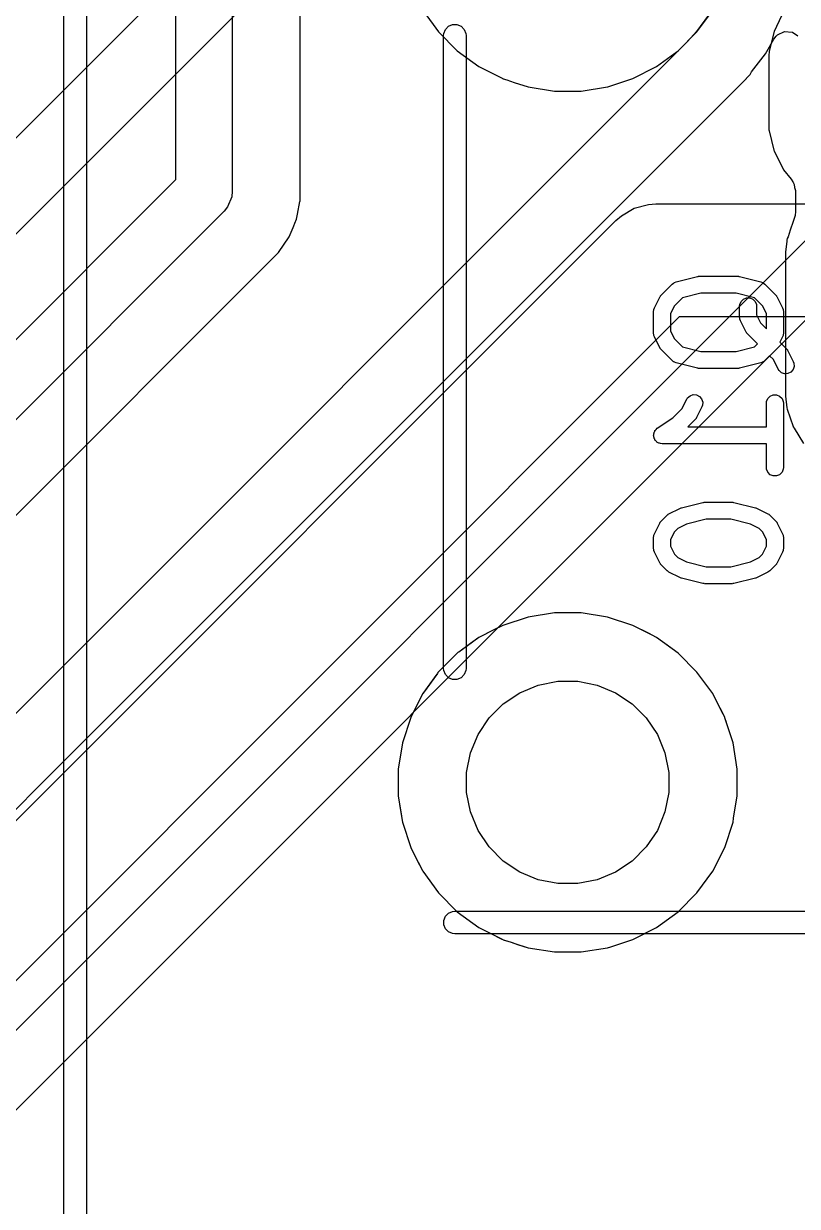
# Model space of a CAD drawing. Header units: inches. Extents: x 1.3 to 5.24, y -7.03 to -1.12.
# Drawn here: x 4.2481 to 4.5178, y -5.7824 to -5.3702 of the extents above; entities that cross this region are included whole.
import ezdxf

# ---------------------------------------------------------------- set-up
doc = ezdxf.new("R2010")
doc.units = ezdxf.units.IN
doc.header["$MEASUREMENT"] = 0
for name, color, linetype, true_color in [('B.Cu', 153, 'CONTINUOUS', 0x4d7fc4), ('B.Mask', 4, 'CONTINUOUS', 0x02ffee), ('B.Silkscreen', 31, 'CONTINUOUS', 0xe8b2a7), ('F.Cu', 13, 'CONTINUOUS', 0xc83434), ('F.Mask', 201, 'CONTINUOUS', 0xd864ff), ('F.Silkscreen', 41, 'CONTINUOUS', 0xf2eda1), ('In1.Cu', 91, 'CONTINUOUS', 0x7fc87f), ('In2.Cu', 33, 'CONTINUOUS', 0xce7d2c)]:
    doc.layers.add(name, color=color, linetype=linetype, true_color=true_color)

msp = doc.modelspace()

# ---------------------------------------------------------------- linework, layer by layer
at = {"layer": 'B.Cu', "linetype": 'CONTINUOUS'}
for p, q in [((4.30118, -5.42456), (4.30118, -5.30165)), ((4.32087, -5.30165), (4.32087, -5.42864)), ((4.34451, -5.43194), (4.34451, -5.30853)), ((4.48285, -5.37313), (4.48832, -5.36561)), ((4.38775, -5.36627), (4.39274, -5.37313)), ((4.51235, -5.36755), (4.5097, -5.37291)), ((4.39274, -5.37313), (4.39931, -5.37971)), ((4.47628, -5.37971), (4.48285, -5.37313)), ((4.5097, -5.37291), (4.50796, -5.37987)), ((4.5097, -5.37291), (4.5097, -5.37291)), ((4.39931, -5.37971), (4.40683, -5.38517)), ((4.46876, -5.38517), (4.47384, -5.38148)), ((4.47384, -5.38148), (4.47628, -5.37971)), ((4.50796, -5.37987), (4.50785, -5.38148)), ((4.50785, -5.38148), (4.50785, -5.40596)), ((4.40683, -5.38517), (4.4087, -5.38612)), ((4.4087, -5.38612), (4.41512, -5.38939)), ((4.46047, -5.38939), (4.46876, -5.38517)), ((4.41512, -5.38939), (4.41515, -5.38941)), ((4.41515, -5.38941), (4.4153, -5.38945)), ((4.4153, -5.38945), (4.41651, -5.38984)), ((4.41651, -5.38984), (4.41914, -5.3907)), ((4.45176, -5.39222), (4.46047, -5.38939)), ((4.41914, -5.3907), (4.42396, -5.39227)), ((4.42396, -5.39227), (4.43315, -5.39372)), ((4.43315, -5.39372), (4.43315, -5.39372)), ((4.43315, -5.39372), (4.44244, -5.39372)), ((4.44244, -5.39372), (4.45163, -5.39227)), ((4.44244, -5.39372), (4.44244, -5.39372)), ((4.45163, -5.39227), (4.45176, -5.39222)), ((4.50785, -5.40596), (4.50786, -5.40605)), ((4.50786, -5.40605), (4.50795, -5.40737)), ((4.50795, -5.40737), (4.50796, -5.40747)), ((4.50796, -5.40747), (4.50796, -5.40753)), ((4.50796, -5.40753), (4.50796, -5.40753)), ((4.50796, -5.40753), (4.50965, -5.4143)), ((4.50965, -5.4143), (4.5097, -5.41451)), ((4.5097, -5.41451), (4.50974, -5.41459)), ((4.50974, -5.41459), (4.50975, -5.4146)), ((4.50975, -5.4146), (4.51288, -5.42092)), ((4.51288, -5.42092), (4.51288, -5.42092)), ((4.51288, -5.42092), (4.51288, -5.42092)), ((4.51288, -5.42092), (4.513, -5.42107)), ((4.513, -5.42107), (4.51301, -5.42109)), ((4.51301, -5.42109), (4.51305, -5.42113)), ((4.51305, -5.42113), (4.51569, -5.42441)), ((4.14327, -5.58248), (4.30118, -5.42456)), ((4.51569, -5.42441), (4.51628, -5.42535)), ((4.51628, -5.42535), (4.51634, -5.42548)), ((4.51634, -5.42548), (4.51649, -5.42584)), ((4.51649, -5.42584), (4.51659, -5.426)), ((4.51659, -5.426), (4.51672, -5.42627)), ((4.51672, -5.42627), (4.5169, -5.42734)), ((4.5169, -5.42734), (4.5172, -5.42838)), ((4.32068, -5.43056), (4.31921, -5.43411)), ((4.32087, -5.42864), (4.32068, -5.43056)), ((4.32068, -5.43056), (4.32068, -5.43056)), ((4.5172, -5.42838), (4.5172, -5.43574)), ((4.31798, -5.4356), (4.14929, -5.60429)), ((4.31921, -5.43411), (4.31798, -5.4356)), ((4.34359, -5.43656), (4.34446, -5.43217)), ((4.34446, -5.43217), (4.34448, -5.43211)), ((4.34448, -5.4321), (4.34451, -5.43194)), ((4.34448, -5.43211), (4.34448, -5.4321)), ((4.5172, -5.43574), (4.51702, -5.43708)), ((4.34203, -5.44129), (4.34289, -5.4392)), ((4.34289, -5.4392), (4.34298, -5.43899)), ((4.34298, -5.43899), (4.34322, -5.43841)), ((4.34322, -5.43841), (4.34359, -5.43656)), ((4.51635, -5.4392), (4.51534, -5.44223)), ((4.51636, -5.43916), (4.51635, -5.4392)), ((4.51663, -5.43843), (4.51636, -5.43916)), ((4.51702, -5.43708), (4.51663, -5.43843)), ((4.34071, -5.44446), (4.34203, -5.44129)), ((4.51534, -5.44223), (4.51458, -5.44453)), ((4.51534, -5.44223), (4.51534, -5.44223)), ((4.33703, -5.44999), (4.3407, -5.4445)), ((4.3407, -5.4445), (4.34071, -5.44446)), ((4.34071, -5.44446), (4.34071, -5.44446)), ((4.51415, -5.446), (4.51376, -5.4498)), ((4.51416, -5.44586), (4.51415, -5.446)), ((4.51419, -5.44562), (4.51416, -5.44586)), ((4.51425, -5.44504), (4.51419, -5.44562)), ((4.51458, -5.44453), (4.51425, -5.44504)), ((4.17546, -5.61156), (4.33703, -5.44999)), ((4.33703, -5.44999), (4.33703, -5.44999)), ((4.51376, -5.4498), (4.51376, -5.4498)), ((4.51376, -5.4498), (4.51376, -5.5)), ((4.51376, -5.5), (4.51376, -5.5)), ((4.51376, -5.5), (4.51417, -5.50405)), ((4.51417, -5.50405), (4.51417, -5.50405)), ((4.51417, -5.50405), (4.51433, -5.50451)), ((4.51433, -5.50451), (4.51433, -5.50451)), ((4.51433, -5.50451), (4.51635, -5.5106)), ((4.51635, -5.5106), (4.51635, -5.5106)), ((4.51635, -5.5106), (4.51635, -5.5106)), ((4.51635, -5.5106), (4.51641, -5.5107)), ((4.51641, -5.5107), (4.51674, -5.51124)), ((4.51674, -5.51124), (4.51997, -5.51648)), ((4.43315, -5.57557), (4.42396, -5.57703)), ((4.44244, -5.57557), (4.43315, -5.57557)), ((4.43315, -5.57557), (4.43315, -5.57557)), ((4.43315, -5.57557), (4.43315, -5.57557)), ((4.45163, -5.57703), (4.44244, -5.57557)), ((4.44244, -5.57557), (4.44244, -5.57557)), ((4.44244, -5.57557), (4.44244, -5.57557)), ((4.41512, -5.5799), (4.41255, -5.58121)), ((4.42396, -5.57703), (4.41512, -5.5799)), ((4.42396, -5.57703), (4.42396, -5.57703)), ((4.42396, -5.57703), (4.42396, -5.57703)), ((4.46047, -5.5799), (4.45163, -5.57703)), ((4.45163, -5.57703), (4.45163, -5.57703)), ((4.46614, -5.58279), (4.46047, -5.5799)), ((4.40683, -5.58412), (4.40463, -5.58572)), ((4.41255, -5.58121), (4.40683, -5.58412)), ((4.46876, -5.58412), (4.46614, -5.58279)), ((4.47628, -5.58959), (4.46876, -5.58412)), ((4.40463, -5.58572), (4.39978, -5.58925)), ((4.40463, -5.58572), (4.40463, -5.58572)), ((4.39949, -5.58941), (4.39256, -5.59634)), ((4.39978, -5.58925), (4.39949, -5.58941)), ((4.48285, -5.59616), (4.47628, -5.58959)), ((4.3924, -5.59663), (4.39111, -5.5984)), ((4.39256, -5.59634), (4.3924, -5.59663)), ((4.48832, -5.60368), (4.48285, -5.59616)), ((4.39111, -5.5984), (4.38807, -5.60258)), ((4.42109, -5.6034), (4.42751, -5.60074)), ((4.42751, -5.60074), (4.43432, -5.59938)), ((4.43432, -5.59938), (4.44127, -5.59938)), ((4.44127, -5.59938), (4.44808, -5.60074)), ((4.44808, -5.60074), (4.4545, -5.6034)), ((4.38727, -5.60368), (4.38593, -5.60632)), ((4.38807, -5.60258), (4.38727, -5.60368)), ((4.38727, -5.60368), (4.38727, -5.60368)), ((4.38727, -5.60368), (4.38727, -5.60368)), ((4.41532, -5.60726), (4.42109, -5.6034)), ((4.4545, -5.6034), (4.46027, -5.60726)), ((4.4899, -5.60678), (4.48832, -5.60368)), ((4.38593, -5.60632), (4.38305, -5.61197)), ((4.41041, -5.61217), (4.41532, -5.60726)), ((4.46027, -5.60726), (4.46519, -5.61217)), ((4.49197, -5.61085), (4.4899, -5.60678)), ((4.38305, -5.61197), (4.38017, -5.62081)), ((4.40655, -5.61794), (4.41041, -5.61217)), ((4.46519, -5.61217), (4.46904, -5.61794)), ((4.49241, -5.61171), (4.49197, -5.61085)), ((4.49245, -5.61178), (4.49241, -5.61171)), ((4.49252, -5.61192), (4.49245, -5.61178)), ((4.49256, -5.612), (4.49252, -5.61192)), ((4.4926, -5.61215), (4.49256, -5.612)), ((4.49328, -5.61424), (4.4926, -5.61215)), ((4.49542, -5.62081), (4.49328, -5.61424)), ((4.38017, -5.62081), (4.37872, -5.63)), ((4.38017, -5.62081), (4.38017, -5.62081)), ((4.38017, -5.62081), (4.38017, -5.62081)), ((4.40389, -5.62436), (4.40655, -5.61794)), ((4.46904, -5.61794), (4.4717, -5.62436)), ((4.49687, -5.63), (4.49542, -5.62081)), ((4.40253, -5.63117), (4.40389, -5.62436)), ((4.4717, -5.62436), (4.47306, -5.63117)), ((4.37872, -5.63), (4.37872, -5.6393)), ((4.40253, -5.63812), (4.40253, -5.63117)), ((4.47306, -5.63117), (4.47306, -5.63812)), ((4.49687, -5.6393), (4.49687, -5.63)), ((4.37872, -5.6393), (4.37965, -5.64515)), ((4.40389, -5.64493), (4.40253, -5.63812)), ((4.47306, -5.63812), (4.4717, -5.64493)), ((4.49563, -5.6471), (4.49687, -5.6393)), ((4.37965, -5.64515), (4.38017, -5.64848)), ((4.40655, -5.65135), (4.40389, -5.64493)), ((4.4717, -5.64493), (4.46904, -5.65135)), ((4.38017, -5.64848), (4.38305, -5.65732)), ((4.49254, -5.65732), (4.49542, -5.64848)), ((4.49542, -5.64848), (4.49563, -5.6471)), ((4.41041, -5.65712), (4.40655, -5.65135)), ((4.46904, -5.65135), (4.46519, -5.65712)), ((4.38305, -5.65732), (4.38565, -5.66243)), ((4.41532, -5.66204), (4.41041, -5.65712)), ((4.46519, -5.65712), (4.46027, -5.66204)), ((4.48832, -5.66561), (4.49254, -5.65732)), ((4.38565, -5.66243), (4.38715, -5.66537)), ((4.42109, -5.66589), (4.41532, -5.66204)), ((4.46027, -5.66204), (4.4545, -5.66589)), ((4.38715, -5.66537), (4.38727, -5.6656)), ((4.38727, -5.6656), (4.38727, -5.66561)), ((4.38727, -5.66561), (4.39274, -5.67313)), ((4.42751, -5.66855), (4.42109, -5.66589)), ((4.4545, -5.66589), (4.44808, -5.66855)), ((4.48285, -5.67313), (4.48832, -5.66561)), ((4.43432, -5.66991), (4.42751, -5.66855)), ((4.44127, -5.66991), (4.43432, -5.66991)), ((4.44808, -5.66855), (4.44127, -5.66991)), ((4.39274, -5.67313), (4.39931, -5.67971)), ((4.47628, -5.67971), (4.48285, -5.67313)), ((4.39931, -5.67971), (4.40683, -5.68517)), ((4.46876, -5.68517), (4.47628, -5.67971)), ((4.40683, -5.68517), (4.41075, -5.68717)), ((4.41075, -5.68717), (4.41486, -5.68926)), ((4.46047, -5.68939), (4.46876, -5.68517)), ((4.41486, -5.68926), (4.41515, -5.68941)), ((4.41515, -5.68941), (4.4153, -5.68945)), ((4.4153, -5.68945), (4.41802, -5.69033)), ((4.41802, -5.69033), (4.41895, -5.69064)), ((4.41895, -5.69064), (4.42396, -5.69227)), ((4.45285, -5.69187), (4.46047, -5.68939)), ((4.42396, -5.69227), (4.43315, -5.69372)), ((4.43315, -5.69372), (4.43315, -5.69372)), ((4.43315, -5.69372), (4.44244, -5.69372)), ((4.44244, -5.69372), (4.45163, -5.69227)), ((4.44244, -5.69372), (4.44244, -5.69372)), ((4.45163, -5.69227), (4.45285, -5.69187))]:
    msp.add_line(p, q, dxfattribs=at)
at = {"layer": 'B.Mask', "linetype": 'CONTINUOUS'}
for p, q in [((4.42109, -5.6034), (4.42751, -5.60074)), ((4.42751, -5.60074), (4.43432, -5.59938)), ((4.43432, -5.59938), (4.44127, -5.59938)), ((4.44127, -5.59938), (4.44808, -5.60074)), ((4.44808, -5.60074), (4.4545, -5.6034)), ((4.41532, -5.60726), (4.42109, -5.6034)), ((4.4545, -5.6034), (4.46027, -5.60726)), ((4.41041, -5.61217), (4.41532, -5.60726)), ((4.46027, -5.60726), (4.46519, -5.61217)), ((4.40655, -5.61794), (4.41041, -5.61217)), ((4.46519, -5.61217), (4.46904, -5.61794)), ((4.40389, -5.62436), (4.40655, -5.61794)), ((4.46904, -5.61794), (4.4717, -5.62436)), ((4.40253, -5.63117), (4.40389, -5.62436)), ((4.4717, -5.62436), (4.47306, -5.63117)), ((4.40253, -5.63812), (4.40253, -5.63117)), ((4.47306, -5.63117), (4.47306, -5.63812)), ((4.40389, -5.64493), (4.40253, -5.63812)), ((4.47306, -5.63812), (4.4717, -5.64493)), ((4.40655, -5.65135), (4.40389, -5.64493)), ((4.4717, -5.64493), (4.46904, -5.65135)), ((4.41041, -5.65712), (4.40655, -5.65135)), ((4.46904, -5.65135), (4.46519, -5.65712)), ((4.41532, -5.66204), (4.41041, -5.65712)), ((4.46519, -5.65712), (4.46027, -5.66204)), ((4.42109, -5.66589), (4.41532, -5.66204)), ((4.46027, -5.66204), (4.4545, -5.66589)), ((4.42751, -5.66855), (4.42109, -5.66589)), ((4.4545, -5.66589), (4.44808, -5.66855)), ((4.43432, -5.66991), (4.42751, -5.66855)), ((4.44127, -5.66991), (4.43432, -5.66991)), ((4.44808, -5.66855), (4.44127, -5.66991))]:
    msp.add_line(p, q, dxfattribs=at)
at = {"layer": 'B.Silkscreen', "linetype": 'CONTINUOUS'}
for p, q in [((4.4742, -5.46098), (4.47465, -5.46061)), ((4.47465, -5.46061), (4.47485, -5.46053)), ((4.47485, -5.46053), (4.47503, -5.4604)), ((4.47503, -5.4604), (4.47557, -5.4602)), ((4.47557, -5.4602), (4.48307, -5.45833)), ((4.48307, -5.45833), (4.48317, -5.45831)), ((4.48317, -5.45831), (4.48321, -5.4583)), ((4.48321, -5.4583), (4.48343, -5.45827)), ((4.48343, -5.45827), (4.48364, -5.45824)), ((4.48364, -5.45824), (4.48368, -5.45825)), ((4.48368, -5.45825), (4.48379, -5.45824)), ((4.48379, -5.45824), (4.49691, -5.45824)), ((4.49691, -5.45824), (4.49701, -5.45825)), ((4.49701, -5.45825), (4.49705, -5.45824)), ((4.49705, -5.45824), (4.49727, -5.45827)), ((4.49727, -5.45827), (4.49748, -5.4583)), ((4.49748, -5.4583), (4.49753, -5.45831)), ((4.49753, -5.45831), (4.49763, -5.45833)), ((4.49763, -5.45833), (4.50512, -5.4602)), ((4.50512, -5.4602), (4.50567, -5.4604)), ((4.50567, -5.4604), (4.50585, -5.46053)), ((4.50585, -5.46053), (4.50605, -5.46061)), ((4.50605, -5.46061), (4.5065, -5.46098)), ((4.47026, -5.46496), (4.47045, -5.46473)), ((4.47045, -5.46473), (4.4742, -5.46098)), ((4.48415, -5.46415), (4.4778, -5.46573)), ((4.49655, -5.46415), (4.48415, -5.46415)), ((4.5029, -5.46573), (4.49655, -5.46415)), ((4.5065, -5.46098), (4.51025, -5.46473)), ((4.51025, -5.46473), (4.51043, -5.46496)), ((4.46802, -5.46925), (4.4699, -5.4655)), ((4.4699, -5.4655), (4.47005, -5.46525)), ((4.47005, -5.46525), (4.47008, -5.46518)), ((4.47008, -5.46518), (4.47015, -5.4651)), ((4.47015, -5.4651), (4.4702, -5.46501)), ((4.4702, -5.46501), (4.47026, -5.46496)), ((4.47496, -5.46857), (4.47361, -5.47126)), ((4.4778, -5.46573), (4.47496, -5.46857)), ((4.49771, -5.46869), (4.49776, -5.46812)), ((4.49771, -5.47244), (4.49771, -5.46869)), ((4.49776, -5.46812), (4.4982, -5.46705)), ((4.4982, -5.46705), (4.49902, -5.46624)), ((4.49902, -5.46624), (4.50008, -5.4658)), ((4.50008, -5.4658), (4.50123, -5.4658)), ((4.50123, -5.4658), (4.5023, -5.46624)), ((4.5023, -5.46624), (4.50311, -5.46705)), ((4.50573, -5.46857), (4.5029, -5.46573)), ((4.50311, -5.46705), (4.50355, -5.46812)), ((4.50355, -5.46812), (4.50361, -5.46869)), ((4.50361, -5.46869), (4.50361, -5.47174)), ((4.50708, -5.47126), (4.50573, -5.46857)), ((4.51043, -5.46496), (4.51049, -5.46501)), ((4.51049, -5.46501), (4.51055, -5.46509)), ((4.51055, -5.46509), (4.51061, -5.46518)), ((4.51061, -5.46518), (4.51064, -5.46525)), ((4.51064, -5.46525), (4.5108, -5.4655)), ((4.5108, -5.4655), (4.51267, -5.46925)), ((4.46771, -5.47057), (4.46777, -5.46999)), ((4.46771, -5.47807), (4.46771, -5.47057)), ((4.46777, -5.46999), (4.46781, -5.46989)), ((4.46781, -5.46979), (4.46802, -5.46925)), ((4.46781, -5.46989), (4.46781, -5.46979)), ((4.47361, -5.47126), (4.47361, -5.47737)), ((4.49776, -5.47302), (4.49771, -5.47244)), ((4.4978, -5.47311), (4.49776, -5.47302)), ((4.50361, -5.47174), (4.50496, -5.47444)), ((4.50708, -5.47656), (4.50708, -5.47126)), ((4.51267, -5.46925), (4.51288, -5.46979)), ((4.51288, -5.46979), (4.51289, -5.46989)), ((4.51289, -5.46989), (4.51293, -5.46999)), ((4.51293, -5.46999), (4.51298, -5.47057)), ((4.51298, -5.47057), (4.51298, -5.47807)), ((4.49781, -5.47322), (4.4978, -5.47311)), ((4.49802, -5.47376), (4.49781, -5.47322)), ((4.49989, -5.47751), (4.49802, -5.47376)), ((4.50496, -5.47444), (4.50708, -5.47656)), ((4.46777, -5.47864), (4.46771, -5.47807)), ((4.46781, -5.47874), (4.46777, -5.47864)), ((4.46781, -5.47885), (4.46781, -5.47874)), ((4.46802, -5.47939), (4.46781, -5.47885)), ((4.4699, -5.48314), (4.46802, -5.47939)), ((4.47361, -5.47737), (4.47496, -5.48007)), ((4.47496, -5.48007), (4.4778, -5.4829)), ((4.50005, -5.47776), (4.49989, -5.47751)), ((4.50008, -5.47783), (4.50005, -5.47776)), ((4.50014, -5.47791), (4.50008, -5.47783)), ((4.5002, -5.478), (4.50014, -5.47791)), ((4.50026, -5.47805), (4.5002, -5.478)), ((4.50045, -5.47828), (4.50026, -5.47805)), ((4.50398, -5.48181), (4.50045, -5.47828)), ((4.51267, -5.47939), (4.51175, -5.48123)), ((4.51175, -5.48123), (4.51399, -5.48348)), ((4.51288, -5.47885), (4.51267, -5.47939)), ((4.51289, -5.47874), (4.51288, -5.47885)), ((4.51293, -5.47864), (4.51289, -5.47874)), ((4.51298, -5.47807), (4.51293, -5.47864)), ((4.47005, -5.48338), (4.4699, -5.48314)), ((4.47008, -5.48346), (4.47005, -5.48338)), ((4.47015, -5.48354), (4.47008, -5.48346)), ((4.4702, -5.48363), (4.47015, -5.48354)), ((4.47026, -5.48368), (4.4702, -5.48363)), ((4.47045, -5.4839), (4.47026, -5.48368)), ((4.4742, -5.48765), (4.47045, -5.4839)), ((4.4778, -5.4829), (4.48415, -5.48449)), ((4.48415, -5.48449), (4.49655, -5.48449)), ((4.49655, -5.48449), (4.5029, -5.4829)), ((4.5029, -5.4829), (4.50398, -5.48181)), ((4.51399, -5.48348), (4.51418, -5.4837)), ((4.51418, -5.4837), (4.51424, -5.48375)), ((4.51424, -5.48375), (4.5143, -5.48384)), ((4.5143, -5.48384), (4.51436, -5.48392)), ((4.51436, -5.48392), (4.51439, -5.484)), ((4.51439, -5.484), (4.51455, -5.48424)), ((4.51455, -5.48424), (4.51642, -5.48799)), ((4.47465, -5.48802), (4.4742, -5.48765)), ((4.47485, -5.4881), (4.47465, -5.48802)), ((4.47503, -5.48823), (4.47485, -5.4881)), ((4.47557, -5.48843), (4.47503, -5.48823)), ((4.48307, -5.4903), (4.47557, -5.48843)), ((4.50512, -5.48843), (4.49763, -5.4903)), ((4.50567, -5.48823), (4.50512, -5.48843)), ((4.50585, -5.4881), (4.50567, -5.48823)), ((4.50605, -5.48802), (4.50585, -5.4881)), ((4.5065, -5.48765), (4.50605, -5.48802)), ((4.50816, -5.48599), (4.5065, -5.48765)), ((4.50948, -5.48731), (4.50816, -5.48599)), ((4.51114, -5.49063), (4.50948, -5.48731)), ((4.51642, -5.48799), (4.51663, -5.48853)), ((4.51663, -5.48853), (4.51671, -5.48968)), ((4.48317, -5.49032), (4.48307, -5.4903)), ((4.48321, -5.49034), (4.48317, -5.49032)), ((4.48343, -5.49036), (4.48321, -5.49034)), ((4.48364, -5.49039), (4.48343, -5.49036)), ((4.48368, -5.49038), (4.48364, -5.49039)), ((4.48379, -5.49039), (4.48368, -5.49038)), ((4.49691, -5.49039), (4.48379, -5.49039)), ((4.49701, -5.49038), (4.49691, -5.49039)), ((4.49705, -5.49039), (4.49701, -5.49038)), ((4.49727, -5.49036), (4.49705, -5.49039)), ((4.49748, -5.49034), (4.49727, -5.49036)), ((4.49753, -5.49032), (4.49748, -5.49034)), ((4.49763, -5.4903), (4.49753, -5.49032)), ((4.51145, -5.49112), (4.51114, -5.49063)), ((4.51232, -5.49188), (4.51145, -5.49112)), ((4.51341, -5.49224), (4.51232, -5.49188)), ((4.51456, -5.49216), (4.51341, -5.49224)), ((4.51559, -5.49165), (4.51456, -5.49216)), ((4.51635, -5.49078), (4.51559, -5.49165)), ((4.51671, -5.48968), (4.51635, -5.49078)), ((4.47761, -5.50444), (4.47927, -5.50112)), ((4.47927, -5.50112), (4.47958, -5.50063)), ((4.47958, -5.50063), (4.48045, -5.49987)), ((4.48045, -5.49987), (4.48154, -5.49951)), ((4.48154, -5.49951), (4.48269, -5.49959)), ((4.48269, -5.49959), (4.48372, -5.5001)), ((4.48372, -5.5001), (4.48448, -5.50097)), ((4.48448, -5.50097), (4.48484, -5.50207)), ((4.50708, -5.50244), (4.50714, -5.50186)), ((4.50714, -5.50186), (4.50758, -5.5008)), ((4.50758, -5.5008), (4.50839, -5.49998)), ((4.50839, -5.49998), (4.50946, -5.49954)), ((4.50946, -5.49954), (4.51061, -5.49954)), ((4.51061, -5.49954), (4.51167, -5.49998)), ((4.51167, -5.49998), (4.51249, -5.5008)), ((4.51249, -5.5008), (4.51293, -5.50186)), ((4.51293, -5.50186), (4.51298, -5.50244)), ((4.47441, -5.50764), (4.47761, -5.50444)), ((4.48455, -5.50376), (4.48268, -5.50751)), ((4.48476, -5.50322), (4.48455, -5.50376)), ((4.48484, -5.50207), (4.48476, -5.50322)), ((4.50708, -5.51073), (4.50708, -5.50244)), ((4.51298, -5.50244), (4.51298, -5.52493)), ((4.46902, -5.51123), (4.47441, -5.50764)), ((4.48212, -5.50827), (4.47967, -5.51073)), ((4.48231, -5.50805), (4.48212, -5.50827)), ((4.48237, -5.508), (4.48231, -5.50805)), ((4.48242, -5.50791), (4.48237, -5.508)), ((4.48249, -5.50783), (4.48242, -5.50791)), ((4.48252, -5.50776), (4.48249, -5.50783)), ((4.48268, -5.50751), (4.48252, -5.50776)), ((4.46771, -5.51368), (4.46777, -5.5134)), ((4.46777, -5.51397), (4.46771, -5.51368)), ((4.46777, -5.51311), (4.46788, -5.51284)), ((4.46777, -5.5134), (4.46777, -5.51311)), ((4.46777, -5.51426), (4.46777, -5.51397)), ((4.46788, -5.51284), (4.46794, -5.51255)), ((4.46794, -5.51255), (4.4681, -5.51231)), ((4.4681, -5.51231), (4.46821, -5.51205)), ((4.46821, -5.51205), (4.46841, -5.51184)), ((4.46841, -5.51184), (4.46858, -5.5116)), ((4.46858, -5.5116), (4.46902, -5.51123)), ((4.46902, -5.51123), (4.46902, -5.51123)), ((4.46902, -5.51123), (4.46902, -5.51123)), ((4.46902, -5.51123), (4.46902, -5.51123)), ((4.47967, -5.51073), (4.50708, -5.51073)), ((4.46788, -5.51453), (4.46777, -5.51426)), ((4.46793, -5.51481), (4.46788, -5.51453)), ((4.4681, -5.51506), (4.46793, -5.51481)), ((4.46821, -5.51533), (4.4681, -5.51506)), ((4.46841, -5.51553), (4.46821, -5.51533)), ((4.46857, -5.51577), (4.46841, -5.51553)), ((4.46881, -5.51593), (4.46857, -5.51577)), ((4.46902, -5.51614), (4.46881, -5.51593)), ((4.46929, -5.51625), (4.46902, -5.51614)), ((4.46953, -5.51641), (4.46929, -5.51625)), ((4.46982, -5.51647), (4.46953, -5.51641)), ((4.47009, -5.51658), (4.46982, -5.51647)), ((4.47066, -5.51664), (4.47009, -5.51658)), ((4.50708, -5.51664), (4.47066, -5.51664)), ((4.47066, -5.51664), (4.47066, -5.51664)), ((4.47066, -5.51664), (4.47066, -5.51664)), ((4.47066, -5.51664), (4.47066, -5.51664)), ((4.50708, -5.52493), (4.50708, -5.51664)), ((4.50714, -5.52551), (4.50708, -5.52493)), ((4.50758, -5.52657), (4.50714, -5.52551)), ((4.50839, -5.52739), (4.50758, -5.52657)), ((4.51249, -5.52657), (4.51167, -5.52739)), ((4.51293, -5.52551), (4.51249, -5.52657)), ((4.51298, -5.52493), (4.51293, -5.52551)), ((4.50946, -5.52783), (4.50839, -5.52739)), ((4.51061, -5.52783), (4.50946, -5.52783)), ((4.51167, -5.52739), (4.51061, -5.52783)), ((4.47714, -5.53905), (4.47738, -5.53896)), ((4.47738, -5.53896), (4.4774, -5.53896)), ((4.4774, -5.53896), (4.47745, -5.53894)), ((4.47745, -5.53894), (4.48494, -5.53707)), ((4.48494, -5.53707), (4.48504, -5.53705)), ((4.48504, -5.53705), (4.48508, -5.53704)), ((4.48508, -5.53704), (4.4853, -5.53702)), ((4.4853, -5.53702), (4.48552, -5.53698)), ((4.48552, -5.53698), (4.48556, -5.53699)), ((4.48556, -5.53699), (4.48566, -5.53698)), ((4.48566, -5.53698), (4.49503, -5.53698)), ((4.49503, -5.53698), (4.49513, -5.53699)), ((4.49513, -5.53699), (4.49518, -5.53698)), ((4.49518, -5.53698), (4.49539, -5.53702)), ((4.49539, -5.53702), (4.49561, -5.53704)), ((4.49561, -5.53704), (4.49565, -5.53705)), ((4.49565, -5.53705), (4.49575, -5.53707)), ((4.49575, -5.53707), (4.50325, -5.53894)), ((4.50325, -5.53894), (4.50329, -5.53896)), ((4.50329, -5.53896), (4.50331, -5.53896)), ((4.50331, -5.53896), (4.50355, -5.53905)), ((4.47045, -5.54347), (4.47232, -5.54159)), ((4.47232, -5.54159), (4.47255, -5.54141)), ((4.47255, -5.54141), (4.4726, -5.54135)), ((4.4726, -5.54135), (4.47269, -5.54129)), ((4.47269, -5.54129), (4.47277, -5.54123)), ((4.47277, -5.54123), (4.47284, -5.5412)), ((4.47284, -5.5412), (4.47309, -5.54104)), ((4.47309, -5.54104), (4.47684, -5.53917)), ((4.47684, -5.53917), (4.47688, -5.53915)), ((4.47688, -5.53915), (4.4769, -5.53914)), ((4.4769, -5.53914), (4.47714, -5.53905)), ((4.48602, -5.54289), (4.47919, -5.54459)), ((4.49467, -5.54289), (4.48602, -5.54289)), ((4.5015, -5.54459), (4.49467, -5.54289)), ((4.50355, -5.53905), (4.50379, -5.53914)), ((4.50379, -5.53914), (4.50381, -5.53915)), ((4.50381, -5.53915), (4.50385, -5.53917)), ((4.50385, -5.53917), (4.5076, -5.54104)), ((4.5076, -5.54104), (4.50785, -5.5412)), ((4.50785, -5.5412), (4.50792, -5.54123)), ((4.50792, -5.54123), (4.508, -5.54129)), ((4.508, -5.54129), (4.50809, -5.54135)), ((4.50809, -5.54135), (4.50814, -5.54141)), ((4.50814, -5.54141), (4.50837, -5.54159)), ((4.50837, -5.54159), (4.51025, -5.54347)), ((4.46802, -5.54799), (4.4699, -5.54424)), ((4.4699, -5.54424), (4.47005, -5.54399)), ((4.47005, -5.54399), (4.47008, -5.54392)), ((4.47008, -5.54392), (4.47015, -5.54384)), ((4.47015, -5.54384), (4.4702, -5.54375)), ((4.4702, -5.54375), (4.47026, -5.5437)), ((4.47026, -5.5437), (4.47045, -5.54347)), ((4.47616, -5.54611), (4.47496, -5.54731)), ((4.47919, -5.54459), (4.47616, -5.54611)), ((4.50453, -5.54611), (4.5015, -5.54459)), ((4.50573, -5.54731), (4.50453, -5.54611)), ((4.51025, -5.54347), (4.51043, -5.5437)), ((4.51043, -5.5437), (4.51049, -5.54375)), ((4.51049, -5.54375), (4.51055, -5.54384)), ((4.51055, -5.54384), (4.51061, -5.54392)), ((4.51061, -5.54392), (4.51064, -5.54399)), ((4.51064, -5.54399), (4.5108, -5.54424)), ((4.5108, -5.54424), (4.51267, -5.54799)), ((4.46771, -5.54931), (4.46777, -5.54873)), ((4.46771, -5.55306), (4.46771, -5.54931)), ((4.46777, -5.54873), (4.46781, -5.54863)), ((4.46781, -5.54853), (4.46802, -5.54799)), ((4.46781, -5.54863), (4.46781, -5.54853)), ((4.47496, -5.54731), (4.47361, -5.55)), ((4.47361, -5.55), (4.47361, -5.55236)), ((4.50708, -5.55), (4.50573, -5.54731)), ((4.50708, -5.55236), (4.50708, -5.55)), ((4.51267, -5.54799), (4.51288, -5.54853)), ((4.51288, -5.54853), (4.51289, -5.54863)), ((4.51289, -5.54863), (4.51293, -5.54873)), ((4.51293, -5.54873), (4.51298, -5.54931)), ((4.51298, -5.54931), (4.51298, -5.55306)), ((4.46777, -5.55363), (4.46771, -5.55306)), ((4.46781, -5.55373), (4.46777, -5.55363)), ((4.46781, -5.55384), (4.46781, -5.55373)), ((4.46802, -5.55438), (4.46781, -5.55384)), ((4.4699, -5.55813), (4.46802, -5.55438)), ((4.47361, -5.55236), (4.47496, -5.55506)), ((4.47496, -5.55506), (4.47616, -5.55625)), ((4.50453, -5.55625), (4.50573, -5.55506)), ((4.50573, -5.55506), (4.50708, -5.55236)), ((4.51267, -5.55438), (4.5108, -5.55813)), ((4.51288, -5.55384), (4.51267, -5.55438)), ((4.51289, -5.55373), (4.51288, -5.55384)), ((4.51293, -5.55363), (4.51289, -5.55373)), ((4.51298, -5.55306), (4.51293, -5.55363)), ((4.47005, -5.55837), (4.4699, -5.55813)), ((4.47008, -5.55845), (4.47005, -5.55837)), ((4.47015, -5.55853), (4.47008, -5.55845)), ((4.4702, -5.55862), (4.47015, -5.55853)), ((4.47026, -5.55867), (4.4702, -5.55862)), ((4.47045, -5.55889), (4.47026, -5.55867)), ((4.47232, -5.56077), (4.47045, -5.55889)), ((4.47616, -5.55625), (4.47919, -5.55777)), ((4.47919, -5.55777), (4.48602, -5.55948)), ((4.48602, -5.55948), (4.49467, -5.55948)), ((4.49467, -5.55948), (4.5015, -5.55777)), ((4.5015, -5.55777), (4.50453, -5.55625)), ((4.51025, -5.55889), (4.50837, -5.56077)), ((4.51043, -5.55867), (4.51025, -5.55889)), ((4.51049, -5.55862), (4.51043, -5.55867)), ((4.51055, -5.55853), (4.51049, -5.55862)), ((4.51061, -5.55845), (4.51055, -5.55853)), ((4.51064, -5.55837), (4.51061, -5.55845)), ((4.5108, -5.55813), (4.51064, -5.55837)), ((4.47255, -5.56095), (4.47232, -5.56077)), ((4.4726, -5.56101), (4.47255, -5.56095)), ((4.47269, -5.56107), (4.4726, -5.56101)), ((4.47277, -5.56114), (4.47269, -5.56107)), ((4.47284, -5.56117), (4.47277, -5.56114)), ((4.47309, -5.56132), (4.47284, -5.56117)), ((4.47684, -5.5632), (4.47309, -5.56132)), ((4.47688, -5.56321), (4.47684, -5.5632)), ((4.4769, -5.56322), (4.47688, -5.56321)), ((4.47714, -5.56331), (4.4769, -5.56322)), ((4.47738, -5.5634), (4.47714, -5.56331)), ((4.4774, -5.5634), (4.47738, -5.5634)), ((4.47745, -5.56342), (4.4774, -5.5634)), ((4.48494, -5.56529), (4.47745, -5.56342)), ((4.50325, -5.56342), (4.49575, -5.56529)), ((4.50329, -5.5634), (4.50325, -5.56342)), ((4.50331, -5.5634), (4.50329, -5.5634)), ((4.50355, -5.56331), (4.50331, -5.5634)), ((4.50379, -5.56322), (4.50355, -5.56331)), ((4.50381, -5.56321), (4.50379, -5.56322)), ((4.50385, -5.5632), (4.50381, -5.56321)), ((4.5076, -5.56132), (4.50385, -5.5632)), ((4.50785, -5.56117), (4.5076, -5.56132)), ((4.50792, -5.56114), (4.50785, -5.56117)), ((4.508, -5.56107), (4.50792, -5.56114)), ((4.50809, -5.56101), (4.508, -5.56107)), ((4.50814, -5.56095), (4.50809, -5.56101)), ((4.50837, -5.56077), (4.50814, -5.56095)), ((4.48504, -5.56531), (4.48494, -5.56529)), ((4.48508, -5.56533), (4.48504, -5.56531)), ((4.4853, -5.56535), (4.48508, -5.56533)), ((4.48552, -5.56538), (4.4853, -5.56535)), ((4.48556, -5.56537), (4.48552, -5.56538)), ((4.48566, -5.56538), (4.48556, -5.56537)), ((4.49503, -5.56538), (4.48566, -5.56538)), ((4.49513, -5.56537), (4.49503, -5.56538)), ((4.49518, -5.56538), (4.49513, -5.56537)), ((4.49539, -5.56535), (4.49518, -5.56538)), ((4.49561, -5.56533), (4.49539, -5.56535)), ((4.49565, -5.56531), (4.49561, -5.56533)), ((4.49575, -5.56529), (4.49565, -5.56531))]:
    msp.add_line(p, q, dxfattribs=at)
at = {"layer": 'F.Cu', "linetype": 'CONTINUOUS'}
for p, q in [((4.03932, -5.64961), (4.39604, -5.29289)), ((4.31603, -5.33946), (4.03145, -5.62404)), ((4.48815, -5.3655), (4.4827, -5.373)), ((4.4827, -5.373), (4.47955, -5.3764)), ((4.51087, -5.37417), (4.51332, -5.37291)), ((4.51332, -5.37291), (4.51606, -5.37317)), ((4.51606, -5.37317), (4.51606, -5.37317)), ((4.51606, -5.37317), (4.51619, -5.37323)), ((4.51619, -5.37323), (4.51796, -5.37444)), ((4.47955, -5.3764), (4.10554, -5.75042)), ((4.5067, -5.38069), (4.50962, -5.37564)), ((4.50962, -5.37564), (4.51048, -5.37455)), ((4.51048, -5.37455), (4.51087, -5.37417)), ((4.50182, -5.38705), (4.5067, -5.38069)), ((4.44382, -5.44557), (4.5001, -5.38929)), ((4.5001, -5.38929), (4.50014, -5.38925)), ((4.5001, -5.38929), (4.5001, -5.38929)), ((4.5001, -5.38929), (4.5001, -5.38929)), ((4.5001, -5.38929), (4.5001, -5.38929)), ((4.50014, -5.38925), (4.50141, -5.38799)), ((4.50014, -5.38925), (4.50014, -5.38925)), ((4.50014, -5.38925), (4.50014, -5.38925)), ((4.50141, -5.38799), (4.50182, -5.38705)), ((4.44013, -5.44926), (4.44382, -5.44557)), ((4.2594, -5.63), (4.44013, -5.44926)), ((4.43315, -5.57557), (4.42396, -5.57703)), ((4.44244, -5.57557), (4.43315, -5.57557)), ((4.43315, -5.57557), (4.43315, -5.57557)), ((4.43315, -5.57557), (4.43315, -5.57557)), ((4.45163, -5.57703), (4.44244, -5.57557)), ((4.44244, -5.57557), (4.44244, -5.57557)), ((4.44244, -5.57557), (4.44244, -5.57557)), ((4.41512, -5.5799), (4.41202, -5.58148)), ((4.42396, -5.57703), (4.41512, -5.5799)), ((4.42396, -5.57703), (4.42396, -5.57703)), ((4.42396, -5.57703), (4.42396, -5.57703)), ((4.46047, -5.5799), (4.45163, -5.57703)), ((4.45163, -5.57703), (4.45163, -5.57703)), ((4.46703, -5.58324), (4.46047, -5.5799)), ((4.40683, -5.58412), (4.40389, -5.58626)), ((4.41202, -5.58148), (4.40683, -5.58412)), ((4.40683, -5.58412), (4.40683, -5.58412)), ((4.46876, -5.58412), (4.46703, -5.58324)), ((4.46703, -5.58324), (4.46703, -5.58324)), ((4.4717, -5.58626), (4.46876, -5.58412)), ((4.40389, -5.58626), (4.39978, -5.58925)), ((4.40389, -5.58626), (4.40389, -5.58626)), ((4.47628, -5.58959), (4.4717, -5.58626)), ((4.39949, -5.58941), (4.39256, -5.59634)), ((4.39978, -5.58925), (4.39949, -5.58941)), ((4.48285, -5.59616), (4.47628, -5.58959)), ((4.3924, -5.59663), (4.39221, -5.59688)), ((4.39256, -5.59634), (4.3924, -5.59663)), ((4.4873, -5.60228), (4.48285, -5.59616)), ((4.39221, -5.59688), (4.38727, -5.60368)), ((4.39221, -5.59688), (4.39221, -5.59688)), ((4.42109, -5.6034), (4.42751, -5.60074)), ((4.42751, -5.60074), (4.43432, -5.59938)), ((4.43432, -5.59938), (4.44127, -5.59938)), ((4.44127, -5.59938), (4.44808, -5.60074)), ((4.44808, -5.60074), (4.4545, -5.6034)), ((4.38727, -5.60368), (4.38624, -5.6057)), ((4.38727, -5.60368), (4.38727, -5.60368)), ((4.38727, -5.60368), (4.38727, -5.60368)), ((4.41532, -5.60726), (4.42109, -5.6034)), ((4.4545, -5.6034), (4.46027, -5.60726)), ((4.48832, -5.60368), (4.4873, -5.60228)), ((4.48897, -5.60496), (4.48832, -5.60368)), ((4.38624, -5.6057), (4.38305, -5.61197)), ((4.41041, -5.61217), (4.41532, -5.60726)), ((4.46027, -5.60726), (4.46519, -5.61217)), ((4.48988, -5.60674), (4.48897, -5.60496)), ((4.4899, -5.60678), (4.48988, -5.60674)), ((4.49089, -5.60872), (4.4899, -5.60678)), ((4.49241, -5.61171), (4.49089, -5.60872)), ((4.38305, -5.61197), (4.38017, -5.62081)), ((4.40655, -5.61794), (4.41041, -5.61217)), ((4.46519, -5.61217), (4.46904, -5.61794)), ((4.49245, -5.61178), (4.49241, -5.61171)), ((4.49252, -5.61192), (4.49245, -5.61178)), ((4.49256, -5.612), (4.49252, -5.61192)), ((4.4926, -5.61215), (4.49256, -5.612)), ((4.49311, -5.61373), (4.4926, -5.61215)), ((4.49328, -5.61424), (4.49311, -5.61373)), ((4.49542, -5.62081), (4.49328, -5.61424)), ((4.38017, -5.62081), (4.37872, -5.63)), ((4.38017, -5.62081), (4.38017, -5.62081)), ((4.38017, -5.62081), (4.38017, -5.62081)), ((4.40389, -5.62436), (4.40655, -5.61794)), ((4.46904, -5.61794), (4.4717, -5.62436)), ((4.49687, -5.63), (4.49542, -5.62081)), ((4.40253, -5.63117), (4.40389, -5.62436)), ((4.4717, -5.62436), (4.47306, -5.63117)), ((4.1232, -5.76619), (4.2594, -5.63)), ((4.37872, -5.63), (4.37872, -5.6393)), ((4.40253, -5.63812), (4.40253, -5.63117)), ((4.47306, -5.63117), (4.47306, -5.63812)), ((4.49687, -5.6393), (4.49687, -5.63)), ((4.37872, -5.6393), (4.37984, -5.64635)), ((4.40389, -5.64493), (4.40253, -5.63812)), ((4.47306, -5.63812), (4.4717, -5.64493)), ((4.49563, -5.6471), (4.49687, -5.6393)), ((4.40655, -5.65135), (4.40389, -5.64493)), ((4.4717, -5.64493), (4.46904, -5.65135)), ((4.37984, -5.64635), (4.38017, -5.64848)), ((4.38017, -5.64848), (4.38305, -5.65732)), ((4.49254, -5.65732), (4.49542, -5.64848)), ((4.49542, -5.64848), (4.49563, -5.6471)), ((4.41041, -5.65712), (4.40655, -5.65135)), ((4.46904, -5.65135), (4.46519, -5.65712)), ((4.38305, -5.65732), (4.38497, -5.66109)), ((4.41532, -5.66204), (4.41041, -5.65712)), ((4.46519, -5.65712), (4.46027, -5.66204)), ((4.48832, -5.66561), (4.49254, -5.65732)), ((4.38497, -5.66109), (4.38612, -5.66335)), ((4.42109, -5.66589), (4.41532, -5.66204)), ((4.46027, -5.66204), (4.4545, -5.66589)), ((4.38612, -5.66335), (4.38715, -5.66537)), ((4.38715, -5.66537), (4.38727, -5.66561)), ((4.38727, -5.66561), (4.39274, -5.67313)), ((4.42751, -5.66855), (4.42109, -5.66589)), ((4.4545, -5.66589), (4.44808, -5.66855)), ((4.48285, -5.67313), (4.48832, -5.66561)), ((4.43432, -5.66991), (4.42751, -5.66855)), ((4.44127, -5.66991), (4.43432, -5.66991)), ((4.44808, -5.66855), (4.44127, -5.66991)), ((4.39274, -5.67313), (4.39931, -5.67971)), ((4.47628, -5.67971), (4.48285, -5.67313)), ((4.39931, -5.67971), (4.40683, -5.68517)), ((4.46876, -5.68517), (4.47628, -5.67971)), ((4.40683, -5.68517), (4.41075, -5.68717)), ((4.41075, -5.68717), (4.41512, -5.68939)), ((4.46047, -5.68939), (4.46876, -5.68517)), ((4.41512, -5.68939), (4.41515, -5.68941)), ((4.41515, -5.68941), (4.4153, -5.68945)), ((4.4153, -5.68945), (4.41652, -5.68985)), ((4.41652, -5.68985), (4.41844, -5.69047)), ((4.41844, -5.69047), (4.41844, -5.69047)), ((4.41844, -5.69047), (4.42028, -5.69107)), ((4.42028, -5.69107), (4.42396, -5.69227)), ((4.45285, -5.69187), (4.46047, -5.68939)), ((4.42396, -5.69227), (4.43315, -5.69372)), ((4.43315, -5.69372), (4.43315, -5.69372)), ((4.43315, -5.69372), (4.44244, -5.69372)), ((4.44244, -5.69372), (4.45163, -5.69227)), ((4.44244, -5.69372), (4.44244, -5.69372)), ((4.45163, -5.69227), (4.45285, -5.69187))]:
    msp.add_line(p, q, dxfattribs=at)
at = {"layer": 'F.Mask', "linetype": 'CONTINUOUS'}
for p, q in [((4.42109, -5.6034), (4.42751, -5.60074)), ((4.42751, -5.60074), (4.43432, -5.59938)), ((4.43432, -5.59938), (4.44127, -5.59938)), ((4.44127, -5.59938), (4.44808, -5.60074)), ((4.44808, -5.60074), (4.4545, -5.6034)), ((4.41532, -5.60726), (4.42109, -5.6034)), ((4.4545, -5.6034), (4.46027, -5.60726)), ((4.41041, -5.61217), (4.41532, -5.60726)), ((4.46027, -5.60726), (4.46519, -5.61217)), ((4.40655, -5.61794), (4.41041, -5.61217)), ((4.46519, -5.61217), (4.46904, -5.61794)), ((4.40389, -5.62436), (4.40655, -5.61794)), ((4.46904, -5.61794), (4.4717, -5.62436)), ((4.40253, -5.63117), (4.40389, -5.62436)), ((4.4717, -5.62436), (4.47306, -5.63117)), ((4.40253, -5.63812), (4.40253, -5.63117)), ((4.47306, -5.63117), (4.47306, -5.63812)), ((4.40389, -5.64493), (4.40253, -5.63812)), ((4.47306, -5.63812), (4.4717, -5.64493)), ((4.40655, -5.65135), (4.40389, -5.64493)), ((4.4717, -5.64493), (4.46904, -5.65135)), ((4.41041, -5.65712), (4.40655, -5.65135)), ((4.46904, -5.65135), (4.46519, -5.65712)), ((4.41532, -5.66204), (4.41041, -5.65712)), ((4.46519, -5.65712), (4.46027, -5.66204)), ((4.42109, -5.66589), (4.41532, -5.66204)), ((4.46027, -5.66204), (4.4545, -5.66589)), ((4.42751, -5.66855), (4.42109, -5.66589)), ((4.4545, -5.66589), (4.44808, -5.66855)), ((4.43432, -5.66991), (4.42751, -5.66855)), ((4.44127, -5.66991), (4.43432, -5.66991)), ((4.44808, -5.66855), (4.44127, -5.66991))]:
    msp.add_line(p, q, dxfattribs=at)
at = {"layer": 'F.Silkscreen', "linetype": 'CONTINUOUS'}
for p, q in [((4.27008, -5.25276), (4.27008, -6.04803)), ((4.2622, -6.04803), (4.2622, -5.25669)), ((4.39449, -5.37441), (4.39456, -5.37364)), ((4.39456, -5.37364), (4.39515, -5.37222)), ((4.39515, -5.37222), (4.39624, -5.37114)), ((4.39624, -5.37114), (4.39766, -5.37055)), ((4.39766, -5.37055), (4.39919, -5.37055)), ((4.39919, -5.37055), (4.40061, -5.37114)), ((4.40061, -5.37114), (4.4017, -5.37222)), ((4.4017, -5.37222), (4.40229, -5.37364)), ((4.40229, -5.37364), (4.40236, -5.37441)), ((4.39449, -5.59488), (4.39449, -5.37441)), ((4.40236, -5.37441), (4.40236, -5.59488)), ((4.39456, -5.59565), (4.39449, -5.59488)), ((4.39515, -5.59707), (4.39456, -5.59565)), ((4.40229, -5.59565), (4.4017, -5.59707)), ((4.40236, -5.59488), (4.40229, -5.59565)), ((4.39624, -5.59816), (4.39515, -5.59707)), ((4.39766, -5.59874), (4.39624, -5.59816)), ((4.39919, -5.59874), (4.39766, -5.59874)), ((4.40061, -5.59816), (4.39919, -5.59874)), ((4.4017, -5.59707), (4.40061, -5.59816)), ((4.39456, -5.6827), (4.39515, -5.68128)), ((4.39456, -5.68423), (4.39456, -5.6827)), ((4.39515, -5.68128), (4.39624, -5.68019)), ((4.39624, -5.68019), (4.39766, -5.6796)), ((4.39766, -5.6796), (4.39843, -5.67953)), ((4.39843, -5.67953), (5.18976, -5.67953)), ((4.39515, -5.68565), (4.39456, -5.68423)), ((4.39624, -5.68674), (4.39515, -5.68565)), ((4.39766, -5.68733), (4.39624, -5.68674)), ((4.39843, -5.6874), (4.39766, -5.68733)), ((5.1937, -5.6874), (4.39843, -5.6874))]:
    msp.add_line(p, q, dxfattribs=at)
at = {"layer": 'In1.Cu', "linetype": 'CONTINUOUS'}
for p, q in [((4.45652, -5.43714), (4.46097, -5.43457)), ((4.46097, -5.43457), (4.46593, -5.43324)), ((4.46593, -5.43324), (4.46594, -5.43324)), ((4.46594, -5.43324), (4.4685, -5.43307)), ((4.4685, -5.43307), (4.68504, -5.43307)), ((4.10025, -5.79317), (4.45458, -5.43884)), ((4.45458, -5.43884), (4.45652, -5.43714)), ((4.45652, -5.43714), (4.45652, -5.43714)), ((4.47666, -5.47244), (4.12809, -5.82101)), ((4.68504, -5.47244), (4.47666, -5.47244)), ((4.42109, -5.6034), (4.42751, -5.60074)), ((4.42751, -5.60074), (4.43432, -5.59938)), ((4.43432, -5.59938), (4.44127, -5.59938)), ((4.44127, -5.59938), (4.44808, -5.60074)), ((4.44808, -5.60074), (4.4545, -5.6034)), ((4.41532, -5.60726), (4.42109, -5.6034)), ((4.4545, -5.6034), (4.46027, -5.60726)), ((4.41041, -5.61217), (4.41532, -5.60726)), ((4.46027, -5.60726), (4.46519, -5.61217)), ((4.40655, -5.61794), (4.41041, -5.61217)), ((4.46519, -5.61217), (4.46904, -5.61794)), ((4.40389, -5.62436), (4.40655, -5.61794)), ((4.46904, -5.61794), (4.4717, -5.62436)), ((4.40253, -5.63117), (4.40389, -5.62436)), ((4.4717, -5.62436), (4.47306, -5.63117)), ((4.40253, -5.63812), (4.40253, -5.63117)), ((4.47306, -5.63117), (4.47306, -5.63812)), ((4.40389, -5.64493), (4.40253, -5.63812)), ((4.47306, -5.63812), (4.4717, -5.64493)), ((4.40655, -5.65135), (4.40389, -5.64493)), ((4.4717, -5.64493), (4.46904, -5.65135)), ((4.41041, -5.65712), (4.40655, -5.65135)), ((4.46904, -5.65135), (4.46519, -5.65712)), ((4.41532, -5.66204), (4.41041, -5.65712)), ((4.46519, -5.65712), (4.46027, -5.66204)), ((4.42109, -5.66589), (4.41532, -5.66204)), ((4.46027, -5.66204), (4.4545, -5.66589)), ((4.42751, -5.66855), (4.42109, -5.66589)), ((4.4545, -5.66589), (4.44808, -5.66855)), ((4.43432, -5.66991), (4.42751, -5.66855)), ((4.44127, -5.66991), (4.43432, -5.66991)), ((4.44808, -5.66855), (4.44127, -5.66991))]:
    msp.add_line(p, q, dxfattribs=at)
at = {"layer": 'In2.Cu', "linetype": 'CONTINUOUS'}
for p, q in [((4.1101, -5.8563), (4.5374, -5.42899)), ((4.5542, -5.44003), (4.12113, -5.8731)), ((4.42109, -5.6034), (4.42751, -5.60074)), ((4.42751, -5.60074), (4.43432, -5.59938)), ((4.43432, -5.59938), (4.44127, -5.59938)), ((4.44127, -5.59938), (4.44808, -5.60074)), ((4.44808, -5.60074), (4.4545, -5.6034)), ((4.41532, -5.60726), (4.42109, -5.6034)), ((4.4545, -5.6034), (4.46027, -5.60726)), ((4.41041, -5.61217), (4.41532, -5.60726)), ((4.46027, -5.60726), (4.46519, -5.61217)), ((4.40655, -5.61794), (4.41041, -5.61217)), ((4.46519, -5.61217), (4.46904, -5.61794)), ((4.40389, -5.62436), (4.40655, -5.61794)), ((4.46904, -5.61794), (4.4717, -5.62436)), ((4.40253, -5.63117), (4.40389, -5.62436)), ((4.4717, -5.62436), (4.47306, -5.63117)), ((4.40253, -5.63812), (4.40253, -5.63117)), ((4.47306, -5.63117), (4.47306, -5.63812)), ((4.40389, -5.64493), (4.40253, -5.63812)), ((4.47306, -5.63812), (4.4717, -5.64493)), ((4.40655, -5.65135), (4.40389, -5.64493)), ((4.4717, -5.64493), (4.46904, -5.65135)), ((4.41041, -5.65712), (4.40655, -5.65135)), ((4.46904, -5.65135), (4.46519, -5.65712)), ((4.41532, -5.66204), (4.41041, -5.65712)), ((4.46519, -5.65712), (4.46027, -5.66204)), ((4.42109, -5.66589), (4.41532, -5.66204)), ((4.46027, -5.66204), (4.4545, -5.66589)), ((4.42751, -5.66855), (4.42109, -5.66589)), ((4.4545, -5.66589), (4.44808, -5.66855)), ((4.43432, -5.66991), (4.42751, -5.66855)), ((4.44127, -5.66991), (4.43432, -5.66991)), ((4.44808, -5.66855), (4.44127, -5.66991))]:
    msp.add_line(p, q, dxfattribs=at)

doc.saveas('drawing.dxf')
